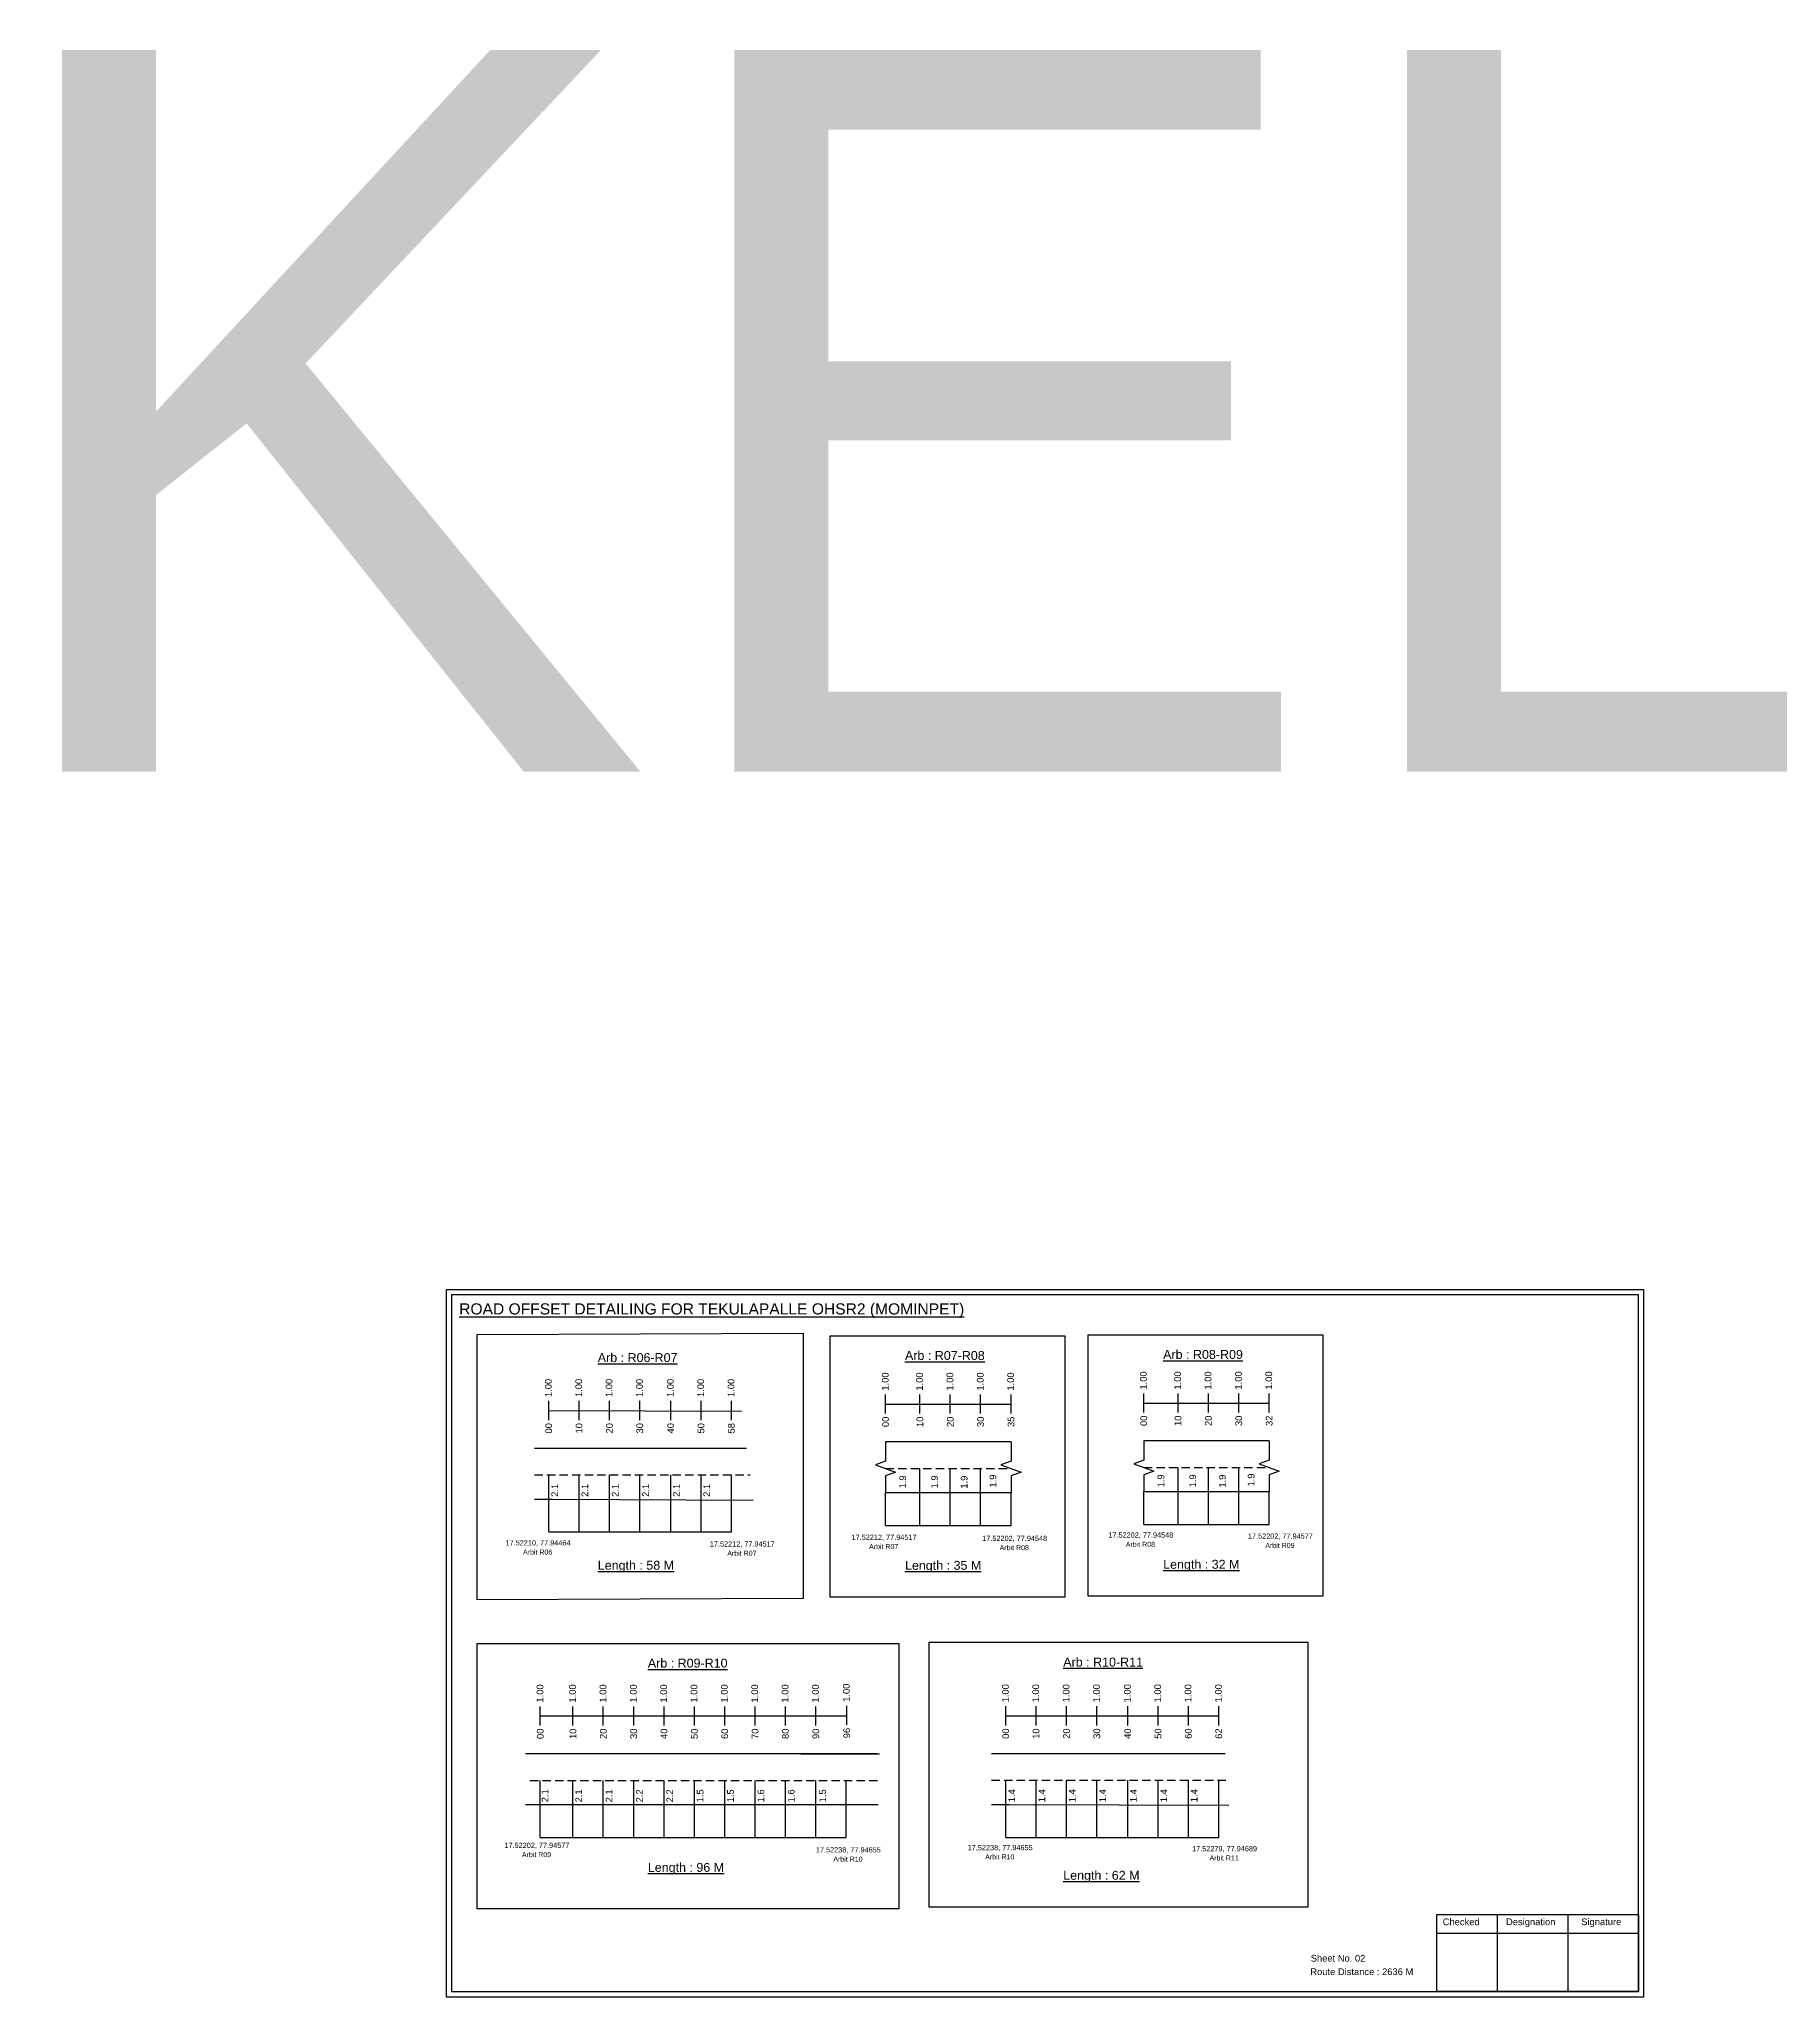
# Model space of a CAD drawing. Header units: inches. Extents: x 1745 to 7876, y -847 to 3138.
# Drawn here: x 4311 to 5091, y 377 to 1254 of the extents above; entities that cross this region are included whole.
import ezdxf

# ---------------------------------------------------------------- set-up
doc = ezdxf.new("R2010")
doc.units = ezdxf.units.IN
doc.header["$MEASUREMENT"] = 0
doc.linetypes.add('DASHED2', pattern=[0.375, 0.25, -0.125])
doc.layers.add('PDF_Geometry', color=7, linetype='Continuous')
doc.layers.add('PDF_Text', color=5, linetype='Continuous')
doc.styles.add('PDF Arial', font='arial.ttf')
doc.styles.get("Standard").update_dxf_attribs({"font": 'arial.ttf'})

msp = doc.modelspace()

# ---------------------------------------------------------------- linework, layer by layer
at = {"color": 217, "true_color": 0x93278f}
for p, q in [((4539.34, 635.82), (4539.34, 644.38)), ((4552.94, 635.82), (4552.94, 644.38)), ((4566.54, 635.82), (4566.54, 644.38)), ((4580.14, 635.82), (4580.14, 644.38)), ((4593.96, 635.82), (4593.96, 644.38)), ((4607.56, 635.82), (4607.56, 644.38)), ((4621.16, 635.82), (4621.16, 644.38)), ((4690.23, 638.71), (4690.23, 647.27)), ((4690.23, 642.98), (4746.4, 642.98)), ((4705.6, 638.71), (4705.6, 647.27)), ((4719.2, 638.71), (4719.2, 647.27)), ((4732.8, 638.71), (4732.8, 647.27)), ((4746.4, 638.71), (4746.4, 647.27)), ((4805.87, 639.17), (4805.87, 647.73)), ((4805.87, 643.44), (4862.04, 643.44)), ((4821.24, 639.17), (4821.24, 647.73)), ((4834.84, 639.17), (4834.84, 647.73)), ((4848.44, 639.17), (4848.44, 647.73)), ((4862.04, 639.17), (4862.04, 647.73)), ((4539.34, 640.09), (4625.66, 639.85)), ((4535.56, 498.98), (4535.56, 507.54)), ((4535.56, 503.26), (4672.81, 503.34)), ((4550.18, 498.98), (4550.18, 507.54)), ((4563.78, 498.98), (4563.78, 507.54)), ((4577.38, 498.98), (4577.38, 507.54)), ((4590.98, 498.98), (4590.98, 507.54)), ((4604.58, 498.98), (4604.58, 507.54)), ((4618.18, 498.98), (4618.18, 507.54)), ((4631.78, 498.98), (4631.78, 507.54)), ((4645.38, 498.98), (4645.38, 507.54)), ((4658.98, 498.98), (4658.98, 507.54)), ((4672.81, 499.31), (4672.81, 507.87)), ((4744.05, 499.05), (4744.05, 507.61)), ((4744.05, 503.32), (4839.47, 503.39)), ((4757.65, 499.05), (4757.65, 507.61)), ((4771.25, 499.05), (4771.25, 507.61)), ((4784.85, 499.05), (4784.85, 507.61)), ((4798.67, 499.05), (4798.67, 507.61)), ((4812.27, 499.05), (4812.27, 507.61)), ((4825.87, 499.05), (4825.87, 507.61)), ((4839.47, 499.05), (4839.47, 507.61))]:
    msp.add_line(p, q, dxfattribs=at)
for p, q in [((4627.89, 623.1), (4532.93, 623.1)), ((4746.4, 625.99), (4690.23, 625.99)), ((4862.04, 626.45), (4805.87, 626.45)), ((4705.6, 588.57), (4705.6, 614.1)), ((4719.2, 588.57), (4719.2, 614.1)), ((4732.8, 588.57), (4732.8, 614.1)), ((4821.24, 589.03), (4821.24, 614.57)), ((4834.84, 589.03), (4834.84, 614.57)), ((4848.44, 589.03), (4848.44, 614.57)), ((4539.34, 585.68), (4539.34, 611.21)), ((4552.94, 585.68), (4552.94, 611.21)), ((4566.54, 585.68), (4566.54, 611.21)), ((4580.14, 585.68), (4580.14, 611.21)), ((4593.96, 585.68), (4593.96, 611.21)), ((4607.56, 585.68), (4607.56, 611.21)), ((4621.16, 585.68), (4621.16, 611.21)), ((4532.93, 600.41), (4540.99, 600.41)), ((4540.99, 600.41), (4630.84, 599.91)), ((4690.23, 603.3), (4746.4, 603.3)), ((4690.23, 588.57), (4690.23, 603.3)), ((4746.4, 588.57), (4746.4, 603.3)), ((4805.87, 603.76), (4862.04, 603.76)), ((4805.87, 589.03), (4805.87, 603.76)), ((4862.04, 589.03), (4862.04, 603.76)), ((4686.25, 486.26), (4529, 486.26)), ((4652.24, 486.26), (4687.49, 486.26)), ((4842.39, 486.33), (4737.65, 486.33)), ((4535.56, 448.84), (4535.56, 474.38)), ((4550.18, 448.84), (4550.18, 474.38)), ((4563.78, 448.84), (4563.78, 474.38)), ((4577.38, 448.84), (4577.38, 474.38)), ((4590.98, 448.84), (4590.98, 474.38)), ((4604.58, 448.84), (4604.58, 474.38)), ((4618.18, 448.84), (4618.18, 474.38)), ((4631.78, 448.84), (4631.78, 474.38)), ((4645.38, 448.84), (4645.38, 474.38)), ((4658.98, 448.84), (4658.98, 474.38)), ((4672.58, 448.84), (4672.58, 474.38)), ((4744.05, 448.91), (4744.05, 474.45)), ((4757.65, 448.91), (4757.65, 474.45)), ((4771.25, 448.91), (4771.25, 474.45)), ((4784.85, 448.91), (4784.85, 474.45)), ((4798.67, 448.91), (4798.67, 474.45)), ((4812.27, 448.91), (4812.27, 474.45)), ((4825.87, 448.91), (4825.87, 474.45)), ((4839.47, 448.91), (4839.47, 474.45)), ((4529, 463.57), (4561.11, 463.57)), ((4561.11, 463.57), (4686.94, 463.57)), ((4737.65, 463.65), (4745.7, 463.65)), ((4745.7, 463.65), (4844.01, 463.37))]:
    msp.add_line(p, q)
at = {"linetype": 'DASHED2', "ltscale": 15}
for p, q in [((4690.23, 614.1), (4746.4, 614.1)), ((4805.87, 614.57), (4862.04, 614.57)), ((4532.93, 611.21), (4629.61, 611.21)), ((4530.93, 474.38), (4687.23, 474.38)), ((4737.65, 474.45), (4843.04, 474.45))]:
    msp.add_line(p, q, dxfattribs=at)
at = {"color": 5}
for p, q in [((4690.23, 588.57), (4746.4, 588.57)), ((4805.87, 589.03), (4862.04, 589.03)), ((4539.34, 585.68), (4621.16, 585.71)), ((4535.56, 448.84), (4672.58, 448.84)), ((4744.05, 448.91), (4839.47, 448.91))]:
    msp.add_line(p, q, dxfattribs=at)
for points in [[(4507.3, 674.09), (4653.34, 674.76), (4653.34, 555.94), (4507.3, 555.27)], [(4665.33, 673.54), (4770.5, 673.54), (4770.5, 556.53), (4665.33, 556.53)], [(4780.97, 674), (4886.14, 674), (4886.14, 556.99), (4780.97, 556.99)], [(4507.28, 535.79), (4696.21, 535.79), (4696.21, 416.96), (4507.28, 416.96)], [(4709.78, 536.39), (4879.4, 536.39), (4879.4, 417.57), (4709.78, 417.57)]]:
    msp.add_lwpolyline(points, close=True)
at = {"linetype": 'Continuous'}
for points in [[(4690.23, 625.99), (4690.23, 617.38), (4685.73, 615.74), (4694.73, 612.47), (4690.23, 610.83), (4690.23, 603.3)], [(4746.4, 625.99), (4746.4, 617.38), (4741.9, 615.74), (4750.89, 612.47), (4746.4, 610.83), (4746.4, 603.3)], [(4746.4, 625.99), (4746.4, 617.38), (4741.9, 615.74), (4750.89, 612.47), (4746.4, 610.83), (4746.4, 603.3)], [(4805.87, 626.45), (4805.87, 617.84), (4801.37, 616.2), (4810.37, 612.93), (4805.87, 611.29), (4805.87, 603.76)], [(4862.04, 626.45), (4862.04, 617.84), (4857.54, 616.2), (4866.54, 612.93), (4862.04, 611.29), (4862.04, 603.76)], [(4862.04, 626.45), (4862.04, 617.84), (4857.54, 616.2), (4866.54, 612.93), (4862.04, 611.29), (4862.04, 603.76)]]:
    msp.add_lwpolyline(points, dxfattribs=at)
at = {"layer": 'PDF_Geometry'}
for points in [[(4493.44, 694.18), (4493.44, 377.47), (5029.91, 377.47), (5029.91, 694.18)], [(4495.77, 691.85), (4495.77, 379.88), (5027.49, 379.88), (5027.49, 691.85)]]:
    msp.add_lwpolyline(points, close=True, dxfattribs=at)
at = {"layer": 'PDF_Geometry', "color": 242, "true_color": 0xcc1f26}
msp.add_lwpolyline([(5027.49, 379.79), (4937.15, 379.79), (4937.15, 414.4), (5027.49, 414.4)], close=True, dxfattribs=at)
for points in [[(4964.13, 414.4), (4964.13, 379.79)], [(4995.86, 414.4), (4995.86, 379.79)], [(4937.15, 406.03), (5027.49, 406.03)]]:
    msp.add_lwpolyline(points, dxfattribs=at)

# ---------------------------------------------------------------- texts
for s, height, p in [('TEKELAPALLE 2', 323.2909, (3707.23, 926.22)), ('Sheet No. 02', 3, (4880.65, 393.26)), ('Route Distance : 2636 M', 3, (4880.46, 387.21))]:
    msp.add_text(s, height=height).set_placement(p)
at = {"color": 242, "true_color": 0xcd2027}
for s, height, p in [('%%UROAD OFFSET DETAILING FOR TEKULAPALLE OHSR2 (MOMINPET)', 5, (4499.22, 683.1)), ('%%UArb : R07-R08', 4, (4698.91, 662.74)), ('%%UArb : R08-R09', 4, (4814.55, 663.2)), ('%%UArb : R06-R07', 4, (4561.3, 661.79)), ('%%ULength : 58 M', 4, (4561.3, 568.79)), ('%%ULength : 35 M', 4, (4698.91, 568.74)), ('%%ULength : 32 M', 4, (4814.55, 569.2)), ('%%UArb : R09-R10', 4, (4583.72, 524.95)), ('%%UArb : R10-R11', 4, (4769.8, 525.41)), ('%%ULength : 96 M', 4, (4583.72, 433.45)), ('%%ULength : 62 M', 4, (4769.8, 429.91))]:
    msp.add_text(s, height=height, dxfattribs=at).set_placement(p)
at = {"color": 217, "true_color": 0x93278f}
for s, p in [('1.00', (4540.66, 646.12)), ('1.00', (4554.26, 646.12)), ('1.00', (4567.86, 646.12)), ('1.00', (4581.46, 646.12)), ('1.00', (4595.28, 646.12)), ('1.00', (4608.88, 646.12)), ('1.00', (4622.48, 646.12)), ('1.00', (4691.55, 649.01)), ('1.00', (4706.92, 649.01)), ('1.00', (4720.52, 649.01)), ('1.00', (4734.12, 649.01)), ('1.00', (4747.72, 649.01)), ('1.00', (4807.2, 649.47)), ('1.00', (4822.56, 649.47)), ('1.00', (4836.16, 649.47)), ('1.00', (4849.76, 649.47)), ('1.00', (4863.36, 649.47)), ('00', (4540.82, 629.8)), ('10', (4554.42, 629.8)), ('20', (4568.02, 629.8)), ('30', (4581.62, 629.8)), ('40', (4595.43, 629.8)), ('50', (4609.03, 629.8)), ('58', (4622.63, 629.8)), ('00', (4691.7, 632.69)), ('10', (4707.07, 632.69)), ('20', (4720.67, 632.69)), ('30', (4734.27, 632.69)), ('35', (4747.87, 632.69)), ('00', (4807.35, 633.15)), ('10', (4822.72, 633.15)), ('20', (4836.32, 633.15)), ('30', (4849.92, 633.15)), ('32', (4863.52, 633.15)), ('1.00', (4674.13, 509.61)), ('1.00', (4536.88, 509.28)), ('1.00', (4551.51, 509.28)), ('1.00', (4565.11, 509.28)), ('1.00', (4578.71, 509.28)), ('1.00', (4592.31, 509.28)), ('1.00', (4605.91, 509.28)), ('1.00', (4619.51, 509.28)), ('1.00', (4633.11, 509.28)), ('1.00', (4646.71, 509.28)), ('1.00', (4660.31, 509.28)), ('1.00', (4745.38, 509.35)), ('1.00', (4758.98, 509.35)), ('1.00', (4772.58, 509.35)), ('1.00', (4786.18, 509.35)), ('1.00', (4800, 509.35)), ('1.00', (4813.6, 509.35)), ('1.00', (4827.2, 509.35)), ('1.00', (4840.8, 509.35)), ('00', (4537.03, 492.96)), ('10', (4551.66, 492.96)), ('20', (4565.26, 492.96)), ('30', (4578.86, 492.96)), ('40', (4592.46, 492.96)), ('50', (4606.06, 492.96)), ('60', (4619.66, 492.96)), ('70', (4633.26, 492.96)), ('80', (4646.86, 492.96)), ('90', (4660.46, 492.96)), ('96', (4674.28, 493.29)), ('00', (4745.53, 493.03)), ('10', (4759.13, 493.03)), ('20', (4772.73, 493.03)), ('30', (4786.33, 493.03)), ('40', (4800.15, 493.03)), ('50', (4813.75, 493.03)), ('60', (4827.35, 493.03)), ('62', (4840.95, 493.03))]:
    msp.add_text(s, height=3, rotation=90, dxfattribs=at).set_placement(p)
for s, p in [('2.1', (4543.52, 601.41)), ('2.1', (4557.01, 601.41)), ('2.1', (4570.61, 601.41)), ('2.1', (4584.21, 601.41)), ('2.1', (4598.02, 601.41)), ('2.1', (4611.62, 601.41)), ('1.9', (4699.38, 605.21)), ('1.9', (4713.65, 605.21)), ('1.9', (4726.92, 605.08)), ('1.9', (4739.81, 605.58)), ('1.9', (4815.03, 605.67)), ('1.9', (4829.29, 605.67)), ('1.9', (4842.56, 605.55)), ('1.9', (4855.45, 606.05)), ('2.1', (4539.15, 464.62)), ('2.1', (4554.25, 464.57)), ('2.1', (4567.85, 464.57)), ('2.2', (4581.45, 464.57)), ('2.2', (4595.05, 464.57)), ('1.5', (4608.65, 464.57)), ('1.5', (4622.25, 464.57)), ('1.6', (4635.85, 464.57)), ('1.6', (4649.45, 464.57)), ('1.5', (4663.48, 464.57)), ('1.4', (4748.23, 464.64)), ('1.4', (4761.72, 464.64)), ('1.4', (4775.32, 464.64)), ('1.4', (4788.92, 464.64)), ('1.4', (4802.74, 464.64)), ('1.4', (4816.34, 464.64)), ('1.4', (4829.94, 464.64))]:
    msp.add_text(s, height=3, rotation=90).set_placement(p)
at = {"color": 5}
for s, height, p in [('17.52210, 77.94464', 2.34, (4520, 579.66)), ('17.52212, 77.94517', 2.34, (4611.5, 579.16)), ('17.52212, 77.94517', 2.34, (4675, 582.16)), ('Arbit R07', 2.246, (4682.82, 578.04)), ('17.52202, 77.94548', 2.34, (4733.5, 581.66)), ('Arbit R08', 2.246, (4741.32, 577.54)), ('17.52202, 77.94548', 2.34, (4790, 583.16)), ('Arbit R08', 2.246, (4797.82, 579.04)), ('17.52202, 77.94577', 2.34, (4852.5, 582.66)), ('Arbit R09', 2.246, (4860.32, 578.54)), ('Arbit R06', 2.246, (4527.82, 575.54)), ('Arbit R07', 2.246, (4619.32, 575.04)), ('17.52202, 77.94577', 2.34, (4519.5, 444.16)), ('Arbit R09', 2.246, (4527.32, 440.04)), ('17.52238, 77.94655', 2.34, (4659, 442.16)), ('Arbit R10', 2.246, (4666.82, 438.04)), ('17.52238, 77.94655', 2.34, (4727, 443.16)), ('Arbit R10', 2.246, (4734.82, 439.04)), ('17.52279, 77.94689', 2.34, (4827.5, 442.66)), ('Arbit R11', 2.246, (4835.32, 438.54))]:
    msp.add_text(s, height=height, dxfattribs=at).set_placement(p)
at = {"layer": 'PDF_Text', "color": 7, "attachment_point": 7, "style": 'PDF Arial'}
for s, insert, char_height in [('Checked', (4939.76, 409.51), 3.001), ('Designation', (4968.13, 408.68), 3.0006), ('Signature', (5001.81, 408.68), 3.001)]:
    msp.add_mtext(s, dxfattribs=dict(at, insert=insert, char_height=char_height))

doc.saveas('drawing.dxf')
